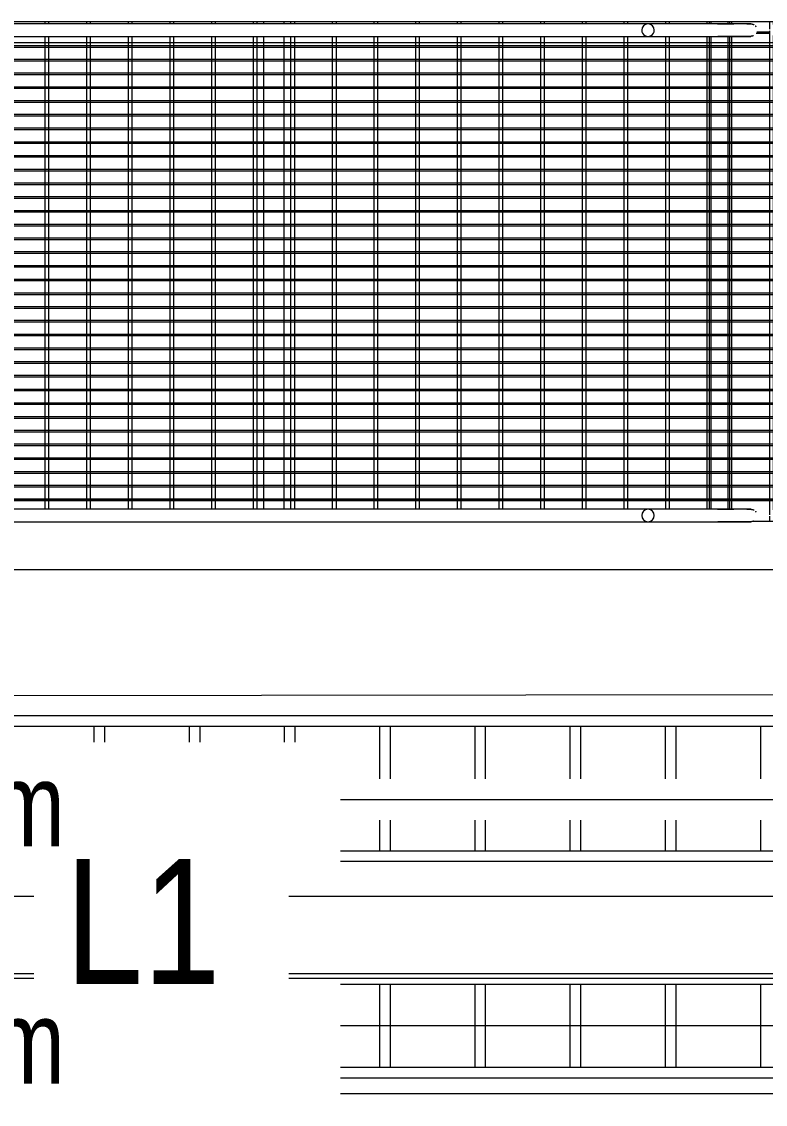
# Model space of a CAD drawing. Header units: centimetres. Extents: x -1762 to 3746, y -261 to 6534.
# Drawn here: x 212.1 to 390.6, y 2687.6 to 2947.7 of the extents above; entities that cross this region are included whole.
import ezdxf

# ---------------------------------------------------------------- set-up
doc = ezdxf.new("R2010")
doc.units = ezdxf.units.CM
for name, color, linetype, lineweight in [('A-FLOR-HRAL', 7, 'Continuous', 9), ('A-GENM', 7, 'Continuous', 9), ('E-CABL-TRAY', 7, 'Continuous', 9), ('E-CABL-TRAY-CNTR', 7, 'Continuous', 9), ('E-CABL-TRAY-IDEN', 7, 'Continuous', 9), ('E-LITE-EQPM', 7, 'Continuous', 9), ('E-LITE-EQPM-IDEN', 7, 'Continuous', 18), ('M-HVAC-DUCT', 7, 'Continuous', 9), ('P-PIPE', 7, 'Continuous', 9)]:
    doc.layers.add(name, color=color, linetype=linetype, lineweight=lineweight)
doc.styles.add('Arial', font='arial.ttf', dxfattribs={"width": 0.8, "height": 30})
doc.styles.add('Century Gothic', font='GOTHIC.TTF', dxfattribs={"width": 0.8, "height": 20})

# ---------------------------------------------------------------- blocks, each defined once
blk = doc.blocks.new('M_RVR_Grating - 1_12 x 1_00-V55-Planta bodega almacenamiento congelados')
at = {"layer": 'A-GENM', "color": 254, "true_color": 0xd4d4d4}
for p, q in [((-55, 56), (-57.1, 56)), ((56.47, 56), (-57.1, 56)), ((-55, 56), (-55, -49)), ((-54.7, 56), (-55, 56)), ((-55, -49), (-55, 56)), ((-54.7, -49), (-54.7, 56)), ((-51.7, 56), (-51.7, -49)), ((-51.4, 56), (-51.7, 56)), ((-51.4, -49), (-51.4, 56)), ((-48.4, 56), (-48.4, -49)), ((-48.1, 56), (-48.4, 56)), ((-48.1, -49), (-48.1, 56)), ((-45.1, 56), (-45.1, -49)), ((-44.8, 56), (-45.1, 56)), ((-44.8, -49), (-44.8, 56)), ((-41.8, 56), (-41.8, -49)), ((-41.5, 56), (-41.8, 56)), ((-41.5, -49), (-41.5, 56)), ((-38.5, 56), (-38.5, -49)), ((-38.2, 56), (-38.5, 56)), ((-38.2, -49), (-38.2, 56)), ((-35.2, 56), (-35.2, -49)), ((-34.9, 56), (-35.2, 56)), ((-34.9, -49), (-34.9, 56)), ((-31.9, 56), (-31.9, -49)), ((-31.6, 56), (-31.9, 56)), ((-31.6, -49), (-31.6, 56)), ((-28.6, 56), (-28.6, -49)), ((-28.3, 56), (-28.6, 56)), ((-28.3, -49), (-28.3, 56)), ((-25.3, 56), (-25.3, -49)), ((-25, 56), (-25.3, 56)), ((-25, -49), (-25, 56)), ((-22, 56), (-22, -49)), ((-21.7, 56), (-22, 56)), ((-21.7, -49), (-21.7, 56)), ((-18.7, 56), (-18.7, -49)), ((-18.4, 56), (-18.7, 56)), ((-18.4, -49), (-18.4, 56)), ((-15.4, 56), (-15.4, -49)), ((-15.1, 56), (-15.4, 56)), ((-15.1, -49), (-15.1, 56)), ((-12.1, 56), (-12.1, -49)), ((-11.8, 56), (-12.1, 56)), ((-11.8, -49), (-11.8, 56)), ((-8.8, 56), (-8.8, -49)), ((-8.5, 56), (-8.8, 56)), ((-8.5, -49), (-8.5, 56)), ((-5.5, 56), (-5.5, -49)), ((-5.2, 56), (-5.5, 56)), ((-5.2, -49), (-5.2, 56)), ((-2.2, 56), (-2.2, -49)), ((-1.9, 56), (-2.2, 56)), ((-1.9, -49), (-1.9, 56)), ((1.1, 56), (1.1, -49)), ((1.4, 56), (1.1, 56)), ((1.4, -49), (1.4, 56)), ((4.4, 56), (4.4, -49)), ((4.7, 56), (4.4, 56)), ((4.7, -49), (4.7, 56)), ((7.7, 56), (7.7, -49)), ((8, 56), (7.7, 56)), ((8, -49), (8, 56)), ((11, 56), (11, -49)), ((11.3, 56), (11, 56)), ((11.3, -49), (11.3, 56)), ((14.3, 56), (14.3, -49)), ((14.6, 56), (14.3, 56)), ((14.6, -49), (14.6, 56)), ((17.6, 56), (17.6, -49)), ((17.9, 56), (17.6, 56)), ((17.9, -49), (17.9, 56)), ((20.9, 56), (20.9, -49)), ((21.2, 56), (20.9, 56)), ((21.2, -49), (21.2, 56)), ((24.2, 56), (24.2, -49)), ((24.5, 56), (24.2, 56)), ((24.5, -49), (24.5, 56)), ((27.5, 56), (27.5, -49)), ((27.8, 56), (27.5, 56)), ((27.8, -49), (27.8, 56)), ((30.8, 56), (30.8, -49)), ((31.1, 56), (30.8, 56)), ((31.1, -49), (31.1, 56)), ((34.1, 56), (34.1, -49)), ((34.4, 56), (34.1, 56)), ((34.4, -49), (34.4, 56)), ((37.4, 56), (37.4, -49)), ((37.7, 56), (37.4, 56)), ((37.7, -49), (37.7, 56)), ((40.7, 56), (40.7, -49.02)), ((41, 56), (40.7, 56)), ((41, -49.02), (41, 56)), ((44, 56), (44, -49.02)), ((44.3, 56), (44, 56)), ((44.3, -49.02), (44.3, 56)), ((47.3, 56), (47.3, -49.01)), ((47.6, 56), (47.3, 56)), ((47.6, -49.01), (47.6, 56)), ((50.6, 56), (50.6, -49.01)), ((50.9, 56), (50.6, 56)), ((50.9, -49.01), (50.9, 56)), ((53.9, 56), (53.9, -49.01)), ((54.2, 56), (53.9, 56)), ((54.2, -49.01), (54.2, 56)), ((55, 56), (55, -49.01)), ((56.47, 56), (55, 56)), ((60, 56), (59.47, 56)), ((60, 56), (59.47, 56)), ((60, -49), (60, 56)), ((60, 51), (60, 56)), ((-57.13, 51), (56.47, 51)), ((56.48, 51.5), (-57.12, 51.5)), ((-57.11, 50.5), (56.47, 50.5)), ((59.44, 51), (60, 51)), ((60, 51.5), (59.45, 51.5)), ((59.46, 50.5), (60, 50.5)), ((-60, 45.67), (-60, 40.35)), ((57.2, 44.69), (57.2, 41.29)), ((57.5, 41.44), (57.5, 44.56)), ((-58.79, 41.5), (-60, 41.5)), ((57.78, 41.5), (-58.41, 41.5)), ((-57.25, 40.5), (56.64, 40.5)), ((60, 41.5), (58.16, 41.5)), ((59.32, 40.5), (60, 40.5)), ((56.47, 31.5), (-57.1, 31.5)), ((60, 31.5), (59.47, 31.5)), ((-57.1, 30.5), (56.47, 30.5)), ((59.47, 30.5), (60, 30.5)), ((56.47, 21.5), (-57.1, 21.5)), ((60, 21.5), (59.47, 21.5)), ((-57.1, 20.5), (56.47, 20.5)), ((59.47, 20.5), (60, 20.5)), ((56.47, 11.5), (-57.11, 11.5)), ((-57.11, 10.5), (56.47, 10.5)), ((60, 11.5), (59.47, 11.5)), ((59.47, 10.5), (60, 10.5)), ((56.47, 1.5), (-57.11, 1.5)), ((-57.11, 0.5), (56.47, 0.5)), ((60, 1.5), (59.46, 1.5)), ((59.46, 0.5), (60, 0.5)), ((56.47, -8.5), (-57.11, -8.5)), ((-57.11, -9.5), (56.47, -9.5)), ((60, -8.5), (59.46, -8.5)), ((59.46, -9.5), (60, -9.5)), ((56.47, -18.5), (-57.11, -18.5)), ((-57.11, -19.5), (56.47, -19.5)), ((60, -18.5), (59.46, -18.5)), ((59.46, -19.5), (60, -19.5)), ((56.47, -28.5), (-57.11, -28.5)), ((60, -28.5), (59.46, -28.5)), ((-57.11, -29.5), (56.47, -29.5)), ((59.46, -29.5), (60, -29.5)), ((56.47, -38.5), (-57.11, -38.5)), ((60, -38.5), (59.46, -38.5)), ((-57.11, -39.5), (56.47, -39.5)), ((59.46, -39.5), (60, -39.5)), ((56.47, -48.5), (-57.11, -48.5)), ((-55, -49.04), (-55, -56)), ((-55, -56), (-55, -49.04)), ((-54.7, -56), (-54.7, -49.04)), ((-51.7, -49.04), (-51.7, -56)), ((-51.4, -56), (-51.4, -49.04)), ((-48.4, -49.04), (-48.4, -56)), ((-48.1, -56), (-48.1, -49.04)), ((-45.1, -49.04), (-45.1, -56)), ((-44.8, -56), (-44.8, -49.04)), ((-41.8, -49.04), (-41.8, -56)), ((-41.5, -56), (-41.5, -49.04)), ((-38.5, -49.04), (-38.5, -56)), ((-38.2, -56), (-38.2, -49.04)), ((-35.2, -49.04), (-35.2, -56)), ((-34.9, -56), (-34.9, -49.04)), ((-31.9, -49.04), (-31.9, -56)), ((-31.6, -56), (-31.6, -49.04)), ((-28.6, -49.04), (-28.6, -56)), ((-28.3, -56), (-28.3, -49.04)), ((-25.3, -49.04), (-25.3, -56)), ((-25, -56), (-25, -49.04)), ((-22, -49.04), (-22, -56)), ((-21.7, -56), (-21.7, -49.04)), ((-18.7, -49.04), (-18.7, -56)), ((-18.4, -56), (-18.4, -49.04)), ((-15.4, -49.04), (-15.4, -56)), ((-15.1, -56), (-15.1, -49.04)), ((-12.1, -49.04), (-12.1, -56)), ((-11.8, -56), (-11.8, -49.04)), ((-8.8, -49.04), (-8.8, -56)), ((-8.5, -56), (-8.5, -49.04)), ((-5.5, -49.04), (-5.5, -56)), ((-5.2, -56), (-5.2, -49.04)), ((-2.2, -49.04), (-2.2, -56)), ((-1.9, -56), (-1.9, -49.04)), ((1.1, -49.04), (1.1, -56)), ((1.4, -56), (1.4, -49.04)), ((4.4, -49.04), (4.4, -56)), ((4.7, -56), (4.7, -49.04)), ((7.7, -49.04), (7.7, -56)), ((8, -56), (8, -49.04)), ((11, -49.04), (11, -56)), ((11.3, -56), (11.3, -49.04)), ((14.3, -49.04), (14.3, -56)), ((14.6, -56), (14.6, -49.04)), ((17.6, -49.04), (17.6, -56)), ((17.9, -56), (17.9, -49.04)), ((20.9, -49.04), (20.9, -56)), ((21.2, -56), (21.2, -49.04)), ((24.2, -49.04), (24.2, -56)), ((24.5, -56), (24.5, -49.04)), ((27.5, -49.04), (27.5, -56)), ((27.8, -56), (27.8, -49.04)), ((30.8, -49.04), (30.8, -56)), ((31.1, -56), (31.1, -49.04)), ((34.1, -49.04), (34.1, -56)), ((34.4, -56), (34.4, -49.04)), ((37.4, -49.04), (37.4, -56)), ((37.7, -56), (37.7, -49.04)), ((40.7, -49.04), (40.7, -56)), ((41, -56), (41, -49.04)), ((44, -49.04), (44, -56)), ((44.3, -56), (44.3, -49.04)), ((47.3, -49.04), (47.3, -56)), ((47.6, -56), (47.6, -49.04)), ((50.6, -49.04), (50.6, -56)), ((50.9, -56), (50.9, -49.04)), ((53.9, -49.04), (53.9, -56)), ((54.2, -56), (54.2, -49.04)), ((55, -49.04), (55, -56)), ((60, -48.5), (59.46, -48.5)), ((60, -49.04), (60, -49)), ((60, -56), (60, -49.04)), ((-57.11, -49.5), (56.47, -49.5)), ((56.47, -51), (-57.11, -51)), ((59.46, -49.5), (60, -49.5)), ((60, -51), (59.46, -51)), ((60, -56), (60, -51)), ((-57.11, -56), (-55, -56)), ((-57.11, -56), (56.47, -56)), ((-55, -56), (-54.7, -56)), ((-51.7, -56), (-51.4, -56)), ((-48.4, -56), (-48.1, -56)), ((-45.1, -56), (-44.8, -56)), ((-41.8, -56), (-41.5, -56)), ((-38.5, -56), (-38.2, -56)), ((-35.2, -56), (-34.9, -56)), ((-31.9, -56), (-31.6, -56)), ((-28.6, -56), (-28.3, -56)), ((-25.3, -56), (-25, -56)), ((-22, -56), (-21.7, -56)), ((-18.7, -56), (-18.4, -56)), ((-15.4, -56), (-15.1, -56)), ((-12.1, -56), (-11.8, -56)), ((-8.8, -56), (-8.5, -56)), ((-5.5, -56), (-5.2, -56)), ((-2.2, -56), (-1.9, -56)), ((1.1, -56), (1.4, -56)), ((4.4, -56), (4.7, -56)), ((7.7, -56), (8, -56)), ((11, -56), (11.3, -56)), ((14.3, -56), (14.6, -56)), ((17.6, -56), (17.9, -56)), ((20.9, -56), (21.2, -56)), ((24.2, -56), (24.5, -56)), ((27.5, -56), (27.8, -56)), ((30.8, -56), (31.1, -56)), ((34.1, -56), (34.4, -56)), ((37.4, -56), (37.7, -56)), ((40.7, -56), (41, -56)), ((44, -56), (44.3, -56)), ((47.3, -56), (47.6, -56)), ((50.6, -56), (50.9, -56)), ((53.9, -56), (54.2, -56)), ((55, -56), (56.47, -56)), ((59.46, -56), (60, -56)), ((59.46, -56), (60, -56))]:
    blk.add_line(p, q, dxfattribs=at)
blk = doc.blocks.new('M_RVR_Grating - 1_12 x 1_00-V56-Planta bodega almacenamiento congelados')
at = {"layer": 'A-GENM', "color": 254, "true_color": 0xd4d4d4}
for p, q in [((-55, 56), (-57.1, 56)), ((56.48, 56), (-57.1, 56)), ((-54.7, 56), (-55, 56)), ((-55, 56), (-55, -56)), ((-55, -56), (-55, 56)), ((-54.7, -56), (-54.7, 56)), ((-51.4, 56), (-51.7, 56)), ((-51.7, 56), (-51.7, -56)), ((-51.4, -56), (-51.4, 56)), ((-48.1, 56), (-48.4, 56)), ((-48.4, 56), (-48.4, -56)), ((-48.1, -56), (-48.1, 56)), ((-44.8, 56), (-45.1, 56)), ((-45.1, 56), (-45.1, -56)), ((-44.8, -56), (-44.8, 56)), ((-41.5, 56), (-41.8, 56)), ((-41.8, 56), (-41.8, -56)), ((-41.5, -56), (-41.5, 56)), ((-38.2, 56), (-38.5, 56)), ((-38.5, 56), (-38.5, -56)), ((-38.2, -56), (-38.2, 56)), ((-34.9, 56), (-35.2, 56)), ((-35.2, 56), (-35.2, -56)), ((-34.9, -56), (-34.9, 56)), ((-31.6, 56), (-31.9, 56)), ((-31.9, 56), (-31.9, -56)), ((-31.6, -56), (-31.6, 56)), ((-28.3, 56), (-28.6, 56)), ((-28.6, 56), (-28.6, -56)), ((-28.3, -56), (-28.3, 56)), ((-25, 56), (-25.3, 56)), ((-25.3, 56), (-25.3, -56)), ((-25, -56), (-25, 56)), ((-21.7, 56), (-22, 56)), ((-22, 56), (-22, -56)), ((-21.7, -56), (-21.7, 56)), ((-18.4, 56), (-18.7, 56)), ((-18.7, 56), (-18.7, -56)), ((-18.4, -56), (-18.4, 56)), ((-15.1, 56), (-15.4, 56)), ((-15.4, 56), (-15.4, -56)), ((-15.1, -56), (-15.1, 56)), ((-11.8, 56), (-12.1, 56)), ((-12.1, 56), (-12.1, -56)), ((-11.8, -56), (-11.8, 56)), ((-8.5, 56), (-8.8, 56)), ((-8.8, 56), (-8.8, -56)), ((-8.5, -56), (-8.5, 56)), ((-5.2, 56), (-5.5, 56)), ((-5.5, 56), (-5.5, -56)), ((-5.2, -56), (-5.2, 56)), ((-1.9, 56), (-2.2, 56)), ((-2.2, 56), (-2.2, -56)), ((-1.9, -56), (-1.9, 56)), ((1.4, 56), (1.1, 56)), ((1.1, 56), (1.1, -56)), ((1.4, -56), (1.4, 56)), ((4.7, 56), (4.4, 56)), ((4.4, 56), (4.4, -56)), ((4.7, -56), (4.7, 56)), ((8, 56), (7.7, 56)), ((7.7, 56), (7.7, -56)), ((8, -56), (8, 56)), ((11.3, 56), (11, 56)), ((11, 56), (11, -56)), ((11.3, -56), (11.3, 56)), ((14.6, 56), (14.3, 56)), ((14.3, 56), (14.3, -56)), ((14.6, -56), (14.6, 56)), ((17.9, 56), (17.6, 56)), ((17.6, 56), (17.6, -56)), ((17.9, -56), (17.9, 56)), ((21.2, 56), (20.9, 56)), ((20.9, 56), (20.9, -56)), ((21.2, -56), (21.2, 56)), ((24.5, 56), (24.2, 56)), ((24.2, 56), (24.2, -56)), ((24.5, -56), (24.5, 56)), ((27.8, 56), (27.5, 56)), ((27.5, 56), (27.5, -56)), ((27.8, -56), (27.8, 56)), ((31.1, 56), (30.8, 56)), ((30.8, 56), (30.8, -56)), ((31.1, -56), (31.1, 56)), ((34.4, 56), (34.1, 56)), ((34.1, 56), (34.1, -56)), ((34.4, -56), (34.4, 56)), ((37.7, 56), (37.4, 56)), ((37.4, 56), (37.4, -56)), ((37.7, -56), (37.7, 56)), ((41, 56), (40.7, 56)), ((40.7, 56), (40.7, -56)), ((41, -56), (41, 56)), ((44.3, 56), (44, 56)), ((44, 56), (44, -56)), ((44.3, -56), (44.3, 56)), ((47.6, 56), (47.3, 56)), ((47.3, 56), (47.3, -56)), ((47.6, -56), (47.6, 56)), ((50.9, 56), (50.6, 56)), ((50.6, 56), (50.6, -56)), ((50.9, -56), (50.9, 56)), ((54.2, 56), (53.9, 56)), ((53.9, 56), (53.9, -56)), ((54.2, -56), (54.2, 56)), ((56.48, 56), (55, 56)), ((55, 56), (55, -56)), ((60, 56), (59.47, 56)), ((60, 56), (59.47, 56)), ((60, -56), (60, 56)), ((60, 51), (60, 56)), ((-57.1, 51), (56.48, 51)), ((56.48, 49.5), (-57.1, 49.5)), ((59.47, 51), (60, 51)), ((60, 49.5), (59.47, 49.5)), ((-57.1, 48.5), (56.48, 48.5)), ((59.47, 48.5), (60, 48.5)), ((56.48, 39.5), (-57.1, 39.5)), ((60, 39.5), (59.47, 39.5)), ((-57.1, 38.5), (56.48, 38.5)), ((59.47, 38.5), (60, 38.5)), ((56.48, 29.5), (-57.1, 29.5)), ((60, 29.5), (59.47, 29.5)), ((-57.1, 28.5), (56.48, 28.5)), ((59.47, 28.5), (60, 28.5)), ((56.47, 19.5), (-57.1, 19.5)), ((-57.1, 18.5), (56.47, 18.5)), ((60, 19.5), (59.47, 19.5)), ((59.47, 18.5), (60, 18.5)), ((56.47, 9.5), (-57.1, 9.5)), ((-57.1, 8.5), (56.47, 8.5)), ((60, 9.5), (59.47, 9.5)), ((59.47, 8.5), (60, 8.5)), ((56.47, -0.5), (-57.1, -0.5)), ((-57.1, -1.5), (56.47, -1.5)), ((60, -0.5), (59.47, -0.5)), ((59.47, -1.5), (60, -1.5)), ((56.47, -10.5), (-57.1, -10.5)), ((-57.1, -11.5), (56.47, -11.5)), ((60, -10.5), (59.47, -10.5)), ((59.47, -11.5), (60, -11.5)), ((56.47, -20.5), (-57.1, -20.5)), ((60, -20.5), (59.47, -20.5)), ((-57.1, -21.5), (56.47, -21.5)), ((59.47, -21.5), (60, -21.5)), ((56.47, -30.5), (-57.1, -30.5)), ((60, -30.5), (59.47, -30.5)), ((-57.1, -31.5), (56.47, -31.5)), ((59.47, -31.5), (60, -31.5)), ((56.47, -40.5), (-57.1, -40.5)), ((-57.1, -41.5), (56.47, -41.5)), ((60, -40.5), (59.47, -40.5)), ((59.47, -41.5), (60, -41.5)), ((56.47, -50.5), (-57.1, -50.5)), ((56.47, -51), (-57.1, -51)), ((-57.1, -51.5), (56.47, -51.5)), ((60, -50.5), (59.47, -50.5)), ((60, -51), (59.47, -51)), ((59.47, -51.5), (60, -51.5)), ((60, -56), (60, -51)), ((-57.13, -56), (-55, -56)), ((-57.13, -56), (56.47, -56)), ((-55, -56), (-54.7, -56)), ((-51.7, -56), (-51.4, -56)), ((-48.4, -56), (-48.1, -56)), ((-45.1, -56), (-44.8, -56)), ((-41.8, -56), (-41.5, -56)), ((-38.5, -56), (-38.2, -56)), ((-35.2, -56), (-34.9, -56)), ((-31.9, -56), (-31.6, -56)), ((-28.6, -56), (-28.3, -56)), ((-25.3, -56), (-25, -56)), ((-22, -56), (-21.7, -56)), ((-18.7, -56), (-18.4, -56)), ((-15.4, -56), (-15.1, -56)), ((-12.1, -56), (-11.8, -56)), ((-8.8, -56), (-8.5, -56)), ((-5.5, -56), (-5.2, -56)), ((-2.2, -56), (-1.9, -56)), ((1.1, -56), (1.4, -56)), ((4.4, -56), (4.7, -56)), ((7.7, -56), (8, -56)), ((11, -56), (11.3, -56)), ((14.3, -56), (14.6, -56)), ((17.6, -56), (17.9, -56)), ((20.9, -56), (21.2, -56)), ((24.2, -56), (24.5, -56)), ((27.5, -56), (27.8, -56)), ((30.8, -56), (31.1, -56)), ((34.1, -56), (34.4, -56)), ((37.4, -56), (37.7, -56)), ((40.7, -56), (41, -56)), ((44, -56), (44.3, -56)), ((47.3, -56), (47.6, -56)), ((50.6, -56), (50.9, -56)), ((53.9, -56), (54.2, -56)), ((55, -56), (56.47, -56)), ((59.44, -56), (60, -56)), ((59.44, -56), (60, -56))]:
    blk.add_line(p, q, dxfattribs=at)
blk = doc.blocks.new('M_RVR_Grating - 1_12 x 1_00-V57-Planta bodega almacenamiento congelados')
at = {"layer": 'A-GENM', "color": 254, "true_color": 0xd4d4d4}
for p, q in [((-55, 56), (-57.1, 56)), ((56.49, 56), (-57.1, 56)), ((-55, 56), (-55, -56)), ((-54.7, 56), (-55, 56)), ((-55, -56), (-55, 56)), ((-54.7, -56), (-54.7, 56)), ((-51.7, 56), (-51.7, -56)), ((-51.4, 56), (-51.7, 56)), ((-51.4, -56), (-51.4, 56)), ((-48.4, 56), (-48.4, -56)), ((-48.1, 56), (-48.4, 56)), ((-48.1, -56), (-48.1, 56)), ((-45.1, 56), (-45.1, -56)), ((-44.8, 56), (-45.1, 56)), ((-44.8, -56), (-44.8, 56)), ((-41.8, 56), (-41.8, -56)), ((-41.5, 56), (-41.8, 56)), ((-41.5, -56), (-41.5, 56)), ((-38.5, 56), (-38.5, -56)), ((-38.2, 56), (-38.5, 56)), ((-38.2, -56), (-38.2, 56)), ((-35.2, 56), (-35.2, -56)), ((-34.9, 56), (-35.2, 56)), ((-34.9, -56), (-34.9, 56)), ((-31.9, 56), (-31.9, -56)), ((-31.6, 56), (-31.9, 56)), ((-31.6, -56), (-31.6, 56)), ((-28.6, 56), (-28.6, -56)), ((-28.3, 56), (-28.6, 56)), ((-28.3, -56), (-28.3, 56)), ((-25.3, 56), (-25.3, -56)), ((-25, 56), (-25.3, 56)), ((-25, -56), (-25, 56)), ((-22, 56), (-22, -56)), ((-21.7, 56), (-22, 56)), ((-21.7, -56), (-21.7, 56)), ((-18.7, 56), (-18.7, -56)), ((-18.4, 56), (-18.7, 56)), ((-18.4, -56), (-18.4, 56)), ((-15.4, 56), (-15.4, -56)), ((-15.1, 56), (-15.4, 56)), ((-15.1, -56), (-15.1, 56)), ((-12.1, 56), (-12.1, -56)), ((-11.8, 56), (-12.1, 56)), ((-11.8, -56), (-11.8, 56)), ((-8.8, 56), (-8.8, -56)), ((-8.5, 56), (-8.8, 56)), ((-8.5, -56), (-8.5, 56)), ((-5.5, 56), (-5.5, -56)), ((-5.2, 56), (-5.5, 56)), ((-5.2, -56), (-5.2, 56)), ((-2.2, 56), (-2.2, -56)), ((-1.9, 56), (-2.2, 56)), ((-1.9, -56), (-1.9, 56)), ((1.1, 56), (1.1, -56)), ((1.4, 56), (1.1, 56)), ((1.4, -56), (1.4, 56)), ((4.4, 56), (4.4, -56)), ((4.7, 56), (4.4, 56)), ((4.7, -56), (4.7, 56)), ((7.7, 56), (7.7, -56)), ((8, 56), (7.7, 56)), ((8, -56), (8, 56)), ((11, 56), (11, -56)), ((11.3, 56), (11, 56)), ((11.3, -56), (11.3, 56)), ((14.3, 56), (14.3, -56)), ((14.6, 56), (14.3, 56)), ((14.6, -56), (14.6, 56)), ((17.6, 56), (17.6, -56)), ((17.9, 56), (17.6, 56)), ((17.9, -56), (17.9, 56)), ((20.9, 56), (20.9, -56)), ((21.2, 56), (20.9, 56)), ((21.2, -56), (21.2, 56)), ((24.2, 56), (24.2, -56)), ((24.5, 56), (24.2, 56)), ((24.5, -56), (24.5, 56)), ((27.5, 56), (27.5, -56)), ((27.8, 56), (27.5, 56)), ((27.8, -56), (27.8, 56)), ((30.8, 56), (30.8, -56)), ((31.1, 56), (30.8, 56)), ((31.1, -56), (31.1, 56)), ((34.1, 56), (34.1, -56)), ((34.4, 56), (34.1, 56)), ((34.4, -56), (34.4, 56)), ((37.4, 56), (37.4, -56)), ((37.7, 56), (37.4, 56)), ((37.7, -56), (37.7, 56)), ((40.7, 56), (40.7, -56)), ((41, 56), (40.7, 56)), ((41, -56), (41, 56)), ((44, 56), (44, -56)), ((44.3, 56), (44, 56)), ((44.3, -56), (44.3, 56)), ((47.3, 56), (47.3, -56)), ((47.6, 56), (47.3, 56)), ((47.6, -56), (47.6, 56)), ((50.6, 56), (50.6, -56)), ((50.9, 56), (50.6, 56)), ((50.9, -56), (50.9, 56)), ((53.9, 56), (53.9, -56)), ((54.2, 56), (53.9, 56)), ((54.2, -56), (54.2, 56)), ((55, 56), (55, -56)), ((56.49, 56), (55, 56)), ((60, 56), (59.47, 56)), ((60, 56), (59.47, 56)), ((60, -56), (60, 56)), ((60, 51), (60, 56)), ((56.49, 51.5), (-57.1, 51.5)), ((-57.1, 51), (56.49, 51)), ((-57.1, 50.5), (56.49, 50.5)), ((60, 51.5), (59.47, 51.5)), ((59.47, 51), (60, 51)), ((59.47, 50.5), (60, 50.5)), ((56.49, 41.5), (-57.1, 41.5)), ((-57.1, 40.5), (56.49, 40.5)), ((60, 41.5), (59.47, 41.5)), ((59.47, 40.5), (60, 40.5)), ((56.49, 31.5), (-57.1, 31.5)), ((60, 31.5), (59.47, 31.5)), ((-57.1, 30.5), (56.49, 30.5)), ((59.47, 30.5), (60, 30.5)), ((56.49, 21.5), (-57.1, 21.5)), ((60, 21.5), (59.47, 21.5)), ((-57.1, 20.5), (56.49, 20.5)), ((59.47, 20.5), (60, 20.5)), ((56.48, 11.5), (-57.1, 11.5)), ((-57.1, 10.5), (56.48, 10.5)), ((60, 11.5), (59.47, 11.5)), ((59.47, 10.5), (60, 10.5)), ((56.48, 1.5), (-57.1, 1.5)), ((-57.1, 0.5), (56.48, 0.5)), ((60, 1.5), (59.47, 1.5)), ((59.47, 0.5), (60, 0.5)), ((56.48, -8.5), (-57.1, -8.5)), ((-57.1, -9.5), (56.48, -9.5)), ((60, -8.5), (59.47, -8.5)), ((59.47, -9.5), (60, -9.5)), ((56.48, -18.5), (-57.1, -18.5)), ((-57.1, -19.5), (56.48, -19.5)), ((60, -18.5), (59.47, -18.5)), ((59.47, -19.5), (60, -19.5)), ((56.48, -28.5), (-57.1, -28.5)), ((60, -28.5), (59.47, -28.5)), ((-57.1, -29.5), (56.48, -29.5)), ((59.47, -29.5), (60, -29.5)), ((56.48, -38.5), (-57.1, -38.5)), ((60, -38.5), (59.47, -38.5)), ((-57.1, -39.5), (56.48, -39.5)), ((59.47, -39.5), (60, -39.5)), ((56.48, -48.5), (-57.1, -48.5)), ((60, -48.5), (59.47, -48.5)), ((-57.1, -49.5), (56.48, -49.5)), ((56.48, -51), (-57.1, -51)), ((59.47, -49.5), (60, -49.5)), ((60, -51), (59.47, -51)), ((60, -56), (60, -51)), ((-57.1, -56), (-55, -56)), ((-57.1, -56), (56.48, -56)), ((-55, -56), (-54.7, -56)), ((-51.7, -56), (-51.4, -56)), ((-48.4, -56), (-48.1, -56)), ((-45.1, -56), (-44.8, -56)), ((-41.8, -56), (-41.5, -56)), ((-38.5, -56), (-38.2, -56)), ((-35.2, -56), (-34.9, -56)), ((-31.9, -56), (-31.6, -56)), ((-28.6, -56), (-28.3, -56)), ((-25.3, -56), (-25, -56)), ((-22, -56), (-21.7, -56)), ((-18.7, -56), (-18.4, -56)), ((-15.4, -56), (-15.1, -56)), ((-12.1, -56), (-11.8, -56)), ((-8.8, -56), (-8.5, -56)), ((-5.5, -56), (-5.2, -56)), ((-2.2, -56), (-1.9, -56)), ((1.1, -56), (1.4, -56)), ((4.4, -56), (4.7, -56)), ((7.7, -56), (8, -56)), ((11, -56), (11.3, -56)), ((14.3, -56), (14.6, -56)), ((17.6, -56), (17.9, -56)), ((20.9, -56), (21.2, -56)), ((24.2, -56), (24.5, -56)), ((27.5, -56), (27.8, -56)), ((30.8, -56), (31.1, -56)), ((34.1, -56), (34.4, -56)), ((37.4, -56), (37.7, -56)), ((40.7, -56), (41, -56)), ((44, -56), (44.3, -56)), ((47.3, -56), (47.6, -56)), ((50.6, -56), (50.9, -56)), ((53.9, -56), (54.2, -56)), ((55, -56), (56.48, -56)), ((59.47, -56), (60, -56)), ((59.47, -56), (60, -56))]:
    blk.add_line(p, q, dxfattribs=at)
blk = doc.blocks.new('Railings 50 - Railings 41-1808045-Planta bodega almacenamiento congelados')
at = {"layer": 'A-FLOR-HRAL', "color": 254, "true_color": 0xd4d4d4}
for p, q in [((-582.34, 4534.39), (-582.34, 4024.34)), ((-579.34, 4024.34), (-579.34, 4534.39))]:
    blk.add_line(p, q, dxfattribs=at)
at = {"layer": 'A-FLOR-HRAL', "color": 254, "true_color": 0xd4d4d4, "flags": 128}
for points in [[(-582.34, 4542.39), (-582.34, 4542.45), (-582.34, 4542.51), (-582.33, 4542.57), (-582.33, 4542.63), (-582.31, 4542.69), (-582.3, 4542.75), (-582.29, 4542.81), (-582.27, 4542.86), (-582.25, 4542.92), (-582.23, 4542.98), (-582.2, 4543.03), (-582.17, 4543.08), (-582.15, 4543.14)], [(-581.89, 4543.47), (-581.85, 4543.51), (-581.8, 4543.55), (-581.75, 4543.58), (-581.7, 4543.62), (-581.65, 4543.65)], [(-579.49, 4543.04), (-579.47, 4542.99), (-579.45, 4542.93), (-579.43, 4542.88), (-579.41, 4542.82), (-579.39, 4542.76), (-579.38, 4542.71), (-579.37, 4542.65), (-579.36, 4542.59), (-579.35, 4542.53), (-579.35, 4542.47), (-579.34, 4542.41), (-579.34, 4542.39)], [(-582.34, 4541.45), (-582.34, 4541.59), (-582.34, 4541.73), (-582.34, 4541.85), (-582.34, 4541.96), (-582.34, 4542.06), (-582.34, 4542.14), (-582.34, 4542.21), (-582.34, 4542.27), (-582.34, 4542.32), (-582.34, 4542.36), (-582.34, 4542.38), (-582.34, 4542.39), (-582.34, 4542.39)], [(-582.34, 4542.39), (-582.34, 4542.38), (-582.34, 4542.37), (-582.34, 4542.33), (-582.34, 4542.29), (-582.34, 4542.23), (-582.34, 4542.16), (-582.34, 4542.08), (-582.34, 4541.99), (-582.34, 4541.88), (-582.34, 4541.76), (-582.34, 4541.63), (-582.34, 4541.49), (-582.34, 4541.33), (-582.34, 4541.17), (-582.34, 4540.99), (-582.34, 4540.81), (-582.34, 4540.61), (-582.34, 4540.41), (-582.34, 4540.19), (-582.34, 4539.96), (-582.34, 4539.73), (-582.34, 4539.49), (-582.34, 4539.24), (-582.34, 4538.98), (-582.34, 4538.71), (-582.34, 4538.44), (-582.34, 4538.16), (-582.34, 4537.88), (-582.34, 4537.59), (-582.34, 4537.29), (-582.34, 4536.99), (-582.34, 4536.69), (-582.34, 4536.38), (-582.34, 4536.07), (-582.34, 4535.75), (-582.34, 4535.43), (-582.34, 4535.12), (-582.34, 4534.8), (-582.34, 4534.48), (-582.34, 4534.39)], [(-579.34, 4542.39), (-579.34, 4542.38), (-579.34, 4542.37), (-579.34, 4542.33), (-579.34, 4542.29), (-579.34, 4542.23), (-579.34, 4542.16), (-579.34, 4542.08), (-579.34, 4541.99), (-579.34, 4541.88), (-579.34, 4541.76), (-579.34, 4541.63), (-579.34, 4541.49), (-579.34, 4541.33), (-579.34, 4541.17), (-579.34, 4540.99), (-579.34, 4540.81), (-579.34, 4540.61), (-579.34, 4540.41), (-579.34, 4540.19), (-579.34, 4539.96), (-579.34, 4539.73), (-579.34, 4539.49), (-579.34, 4539.24), (-579.34, 4538.98), (-579.34, 4538.71), (-579.34, 4538.44), (-579.34, 4538.16), (-579.34, 4537.88), (-579.34, 4537.59), (-579.34, 4537.29), (-579.34, 4536.99), (-579.34, 4536.69), (-579.34, 4536.38), (-579.34, 4536.07), (-579.34, 4535.75), (-579.34, 4535.43), (-579.34, 4535.15)], [(-579.34, 4534.39), (-579.34, 4534.71), (-579.34, 4535.03), (-579.34, 4535.35), (-579.34, 4535.67), (-579.34, 4535.98), (-579.34, 4536.29), (-579.34, 4536.6), (-579.34, 4536.91), (-579.34, 4537.21), (-579.34, 4537.51), (-579.34, 4537.8), (-579.34, 4538.09), (-579.34, 4538.37), (-579.34, 4538.64), (-579.34, 4538.91), (-579.34, 4539.17), (-579.34, 4539.42), (-579.34, 4539.67), (-579.34, 4539.9), (-579.34, 4540.13), (-579.34, 4540.35), (-579.34, 4540.56), (-579.34, 4540.76), (-579.34, 4540.94), (-579.34, 4541.12), (-579.34, 4541.29), (-579.34, 4541.45), (-579.34, 4541.59), (-579.34, 4541.73), (-579.34, 4541.85), (-579.34, 4541.96), (-579.34, 4542.06), (-579.34, 4542.14), (-579.34, 4542.21), (-579.34, 4542.27), (-579.34, 4542.32), (-579.34, 4542.36), (-579.34, 4542.38), (-579.34, 4542.39), (-579.34, 4542.39)], [(-582.34, 4534.39), (-582.34, 4534.71), (-582.34, 4535.03), (-582.34, 4535.35), (-582.34, 4535.67), (-582.34, 4535.98), (-582.34, 4536.29), (-582.34, 4536.6), (-582.34, 4536.91), (-582.34, 4537.21), (-582.34, 4537.51), (-582.34, 4537.8), (-582.34, 4538.09), (-582.34, 4538.28)], [(-579.34, 4535.12), (-579.34, 4534.8), (-579.34, 4534.48)]]:
    blk.add_lwpolyline(points, dxfattribs=at)
at = {"layer": 'A-FLOR-HRAL', "color": 254, "true_color": 0xd4d4d4}
for start, end in [(90, 270), (270, 90)]:
    blk.add_arc((-580.84, 4517.7), 1.5, start, end, dxfattribs=at)
blk = doc.blocks.new('Railings 54 - Railings 41-1808217-Planta bodega almacenamiento congelados')
at = {"layer": 'A-FLOR-HRAL', "color": 254, "true_color": 0xd4d4d4}
for p, q in [((-582.34, 1750.37), (-582.34, 1240.32)), ((-579.34, 1240.32), (-579.34, 1750.37))]:
    blk.add_line(p, q, dxfattribs=at)
at = {"layer": 'A-FLOR-HRAL', "color": 254, "true_color": 0xd4d4d4, "flags": 128}
for points in [[(-582.34, 1240.32), (-582.34, 1240), (-582.34, 1239.68), (-582.34, 1239.36), (-582.34, 1239.05), (-582.34, 1238.73), (-582.34, 1238.42), (-582.34, 1238.11), (-582.34, 1237.8), (-582.34, 1237.5), (-582.34, 1237.21), (-582.34, 1236.91), (-582.34, 1236.63), (-582.34, 1236.35), (-582.34, 1236.07), (-582.34, 1235.8), (-582.34, 1235.54), (-582.34, 1235.29), (-582.34, 1235.05), (-582.34, 1234.81), (-582.34, 1234.58), (-582.34, 1234.36), (-582.34, 1234.15), (-582.34, 1233.96), (-582.34, 1233.77), (-582.34, 1233.59), (-582.34, 1233.42), (-582.34, 1233.26), (-582.34, 1233.12), (-582.34, 1232.99), (-582.34, 1232.86), (-582.34, 1232.75), (-582.34, 1232.66), (-582.34, 1232.57), (-582.34, 1232.5), (-582.34, 1232.44), (-582.34, 1232.39), (-582.34, 1232.35), (-582.34, 1232.33), (-582.34, 1232.32), (-582.34, 1232.32)], [(-579.34, 1240.32), (-579.34, 1240), (-579.34, 1239.68), (-579.34, 1239.36), (-579.34, 1239.05), (-579.34, 1238.73), (-579.34, 1238.42), (-579.34, 1238.11), (-579.34, 1237.8), (-579.34, 1237.5), (-579.34, 1237.21), (-579.34, 1236.91), (-579.34, 1236.63), (-579.34, 1236.44)], [(-579.34, 1232.32), (-579.34, 1232.33), (-579.34, 1232.35), (-579.34, 1232.38), (-579.34, 1232.42), (-579.34, 1232.48), (-579.34, 1232.55), (-579.34, 1232.63), (-579.34, 1232.73), (-579.34, 1232.83), (-579.34, 1232.95), (-579.34, 1233.08), (-579.34, 1233.22), (-579.34, 1233.38), (-579.34, 1233.54), (-579.34, 1233.72), (-579.34, 1233.9), (-579.34, 1234.1), (-579.34, 1234.31), (-579.34, 1234.52), (-579.34, 1234.75), (-579.34, 1234.98), (-579.34, 1235.22), (-579.34, 1235.47), (-579.34, 1235.73), (-579.34, 1236), (-579.34, 1236.27), (-579.34, 1236.55), (-579.34, 1236.84), (-579.34, 1237.13), (-579.34, 1237.42), (-579.34, 1237.72), (-579.34, 1238.03), (-579.34, 1238.34), (-579.34, 1238.65), (-579.34, 1238.96), (-579.34, 1239.28), (-579.34, 1239.6), (-579.34, 1239.91), (-579.34, 1240.23), (-579.34, 1240.32)], [(-582.34, 1239.6), (-582.34, 1239.91), (-582.34, 1240.23)], [(-582.34, 1232.32), (-582.34, 1232.33), (-582.34, 1232.35), (-582.34, 1232.38), (-582.34, 1232.42), (-582.34, 1232.48), (-582.34, 1232.55), (-582.34, 1232.63), (-582.34, 1232.73), (-582.34, 1232.83), (-582.34, 1232.95), (-582.34, 1233.08), (-582.34, 1233.22), (-582.34, 1233.38), (-582.34, 1233.54), (-582.34, 1233.72), (-582.34, 1233.9), (-582.34, 1234.1), (-582.34, 1234.31), (-582.34, 1234.52), (-582.34, 1234.75), (-582.34, 1234.98), (-582.34, 1235.22), (-582.34, 1235.47), (-582.34, 1235.73), (-582.34, 1236), (-582.34, 1236.27), (-582.34, 1236.55), (-582.34, 1236.84), (-582.34, 1237.13), (-582.34, 1237.42), (-582.34, 1237.72), (-582.34, 1238.03), (-582.34, 1238.34), (-582.34, 1238.65), (-582.34, 1238.96), (-582.34, 1239.28), (-582.34, 1239.56)], [(-579.34, 1233.26), (-579.34, 1233.12), (-579.34, 1232.99), (-579.34, 1232.86), (-579.34, 1232.75), (-579.34, 1232.66), (-579.34, 1232.57), (-579.34, 1232.5), (-579.34, 1232.44), (-579.34, 1232.39), (-579.34, 1232.35), (-579.34, 1232.33), (-579.34, 1232.32), (-579.34, 1232.32)], [(-582.19, 1231.67), (-582.22, 1231.72), (-582.24, 1231.78), (-582.26, 1231.83), (-582.28, 1231.89), (-582.3, 1231.95), (-582.31, 1232.01), (-582.32, 1232.07), (-582.33, 1232.12), (-582.34, 1232.18), (-582.34, 1232.24), (-582.34, 1232.3), (-582.34, 1232.32)], [(-579.8, 1231.24), (-579.84, 1231.2), (-579.89, 1231.16), (-579.94, 1231.13), (-579.98, 1231.09), (-580.03, 1231.06)], [(-579.34, 1232.32), (-579.35, 1232.26), (-579.35, 1232.2), (-579.36, 1232.14), (-579.36, 1232.08), (-579.37, 1232.02), (-579.39, 1231.96), (-579.4, 1231.91), (-579.42, 1231.85), (-579.44, 1231.79), (-579.46, 1231.74), (-579.49, 1231.68), (-579.51, 1231.63), (-579.54, 1231.58)]]:
    blk.add_lwpolyline(points, dxfattribs=at)
at = {"layer": 'A-FLOR-HRAL', "color": 254, "true_color": 0xd4d4d4}
for start, end in [(90, 270), (270, 90)]:
    blk.add_arc((-580.84, 1257.01), 1.5, start, end, dxfattribs=at)
blk = doc.blocks.new('PQ_RVR_EST-01_ZZ_ZZ_MO_T_A_rvt-1-Planta bodega almacenamiento congelados')
at = {"layer": 'A-FLOR-HRAL', "color": 254, "lineweight": 9, "true_color": 0xd4d4d4}
for name, p, rotation in [('Railings 50 - Railings 41-1808045-Planta bodega almacenamiento congelados', (-4155.24, 2364.8), 270.0000000000001), ('Railings 54 - Railings 41-1808217-Planta bodega almacenamiento congelados', (1619.48, 3409.91), 89.9999999999999)]:
    blk.add_blockref(name, p, dxfattribs=dict(at, rotation=rotation))
at = {"layer": 'A-GENM', "color": 254, "lineweight": 9, "true_color": 0xd4d4d4}
for name, p, rotation in [('M_RVR_Grating - 1_12 x 1_00-V57-Planta bodega almacenamiento congelados', (219.13, 2887.67), 89.9999999999999), ('M_RVR_Grating - 1_12 x 1_00-V56-Planta bodega almacenamiento congelados', (326.13, 2887.67), 90.0000000000001), ('M_RVR_Grating - 1_12 x 1_00-V55-Planta bodega almacenamiento congelados', (433.13, 2887.67), 89.9999999999999)]:
    blk.add_blockref(name, p, dxfattribs=dict(at, rotation=rotation))
blk = doc.blocks.new('Lighting-Pendant-Vibia-NOTRH-5662 - Standard-V98-Planta bodega almacenamiento congelados')
at = {"layer": 'E-LITE-EQPM', "color": 30, "lineweight": 25, "true_color": 0xff8000}
for radius, start, end in [(20, 159.3548, 180), (9, 128.3295, 180), (8, 118.6525, 180), (8, 0, 61.3475), (9, 0, 51.6705), (20, 360, 20.6452), (20, 180, 184.8691), (9, 180, 190.8387), (8, 180, 192.1935), (8, 347.8065, 360), (9, 349.1613, 360), (20, 355.1309, 360)]:
    blk.add_arc((0, 0), radius, start, end, dxfattribs=at)

msp = doc.modelspace()

# ---------------------------------------------------------------- linework, layer by layer
at = {"layer": 'E-CABL-TRAY'}
for p, q in [((748.83, 2780.94), (-78.95, 2780.94)), ((719.04, 2778.4), (-80.07, 2778.4)), ((229.42, 2778.4), (229.42, 2765.86)), ((231.96, 2778.4), (231.96, 2765.86)), ((252.28, 2778.4), (252.28, 2765.86)), ((254.82, 2778.4), (254.82, 2765.86)), ((275.14, 2778.4), (275.14, 2765.86)), ((277.68, 2778.4), (277.68, 2765.86)), ((298, 2778.4), (298, 2765.86)), ((300.54, 2778.4), (300.54, 2765.86)), ((320.86, 2778.4), (320.86, 2765.86)), ((323.4, 2778.4), (323.4, 2765.86)), ((343.72, 2778.4), (343.72, 2765.86)), ((346.26, 2778.4), (346.26, 2765.86)), ((366.58, 2778.4), (366.58, 2765.86)), ((369.12, 2778.4), (369.12, 2765.86)), ((389.44, 2778.4), (389.44, 2765.86)), ((229.42, 2755.86), (229.42, 2748.48)), ((231.96, 2755.86), (231.96, 2748.48)), ((252.28, 2755.86), (252.28, 2748.48)), ((254.82, 2755.86), (254.82, 2748.48)), ((275.14, 2755.86), (275.14, 2748.48)), ((277.68, 2755.86), (277.68, 2748.48)), ((298, 2755.86), (298, 2748.48)), ((300.54, 2755.86), (300.54, 2748.48)), ((320.86, 2755.86), (320.86, 2748.48)), ((323.4, 2755.86), (323.4, 2748.48)), ((343.72, 2755.86), (343.72, 2748.48)), ((346.26, 2755.86), (346.26, 2748.48)), ((366.58, 2755.86), (366.58, 2748.48)), ((369.12, 2755.86), (369.12, 2748.48)), ((389.44, 2755.86), (389.44, 2748.48)), ((713.02, 2748.48), (-87.48, 2748.48)), ((715.37, 2745.94), (-89.84, 2745.94)), ((746.6, 2718.97), (-766.69, 2718.97)), ((746.63, 2716.43), (-766.69, 2716.43)), ((229.42, 2716.43), (229.42, 2696.51)), ((231.96, 2716.43), (231.96, 2696.51)), ((252.28, 2716.43), (252.28, 2696.51)), ((254.82, 2716.43), (254.82, 2696.51)), ((275.14, 2716.43), (275.14, 2696.51)), ((277.68, 2716.43), (277.68, 2696.51)), ((298, 2716.43), (298, 2696.51)), ((300.54, 2716.43), (300.54, 2696.51)), ((320.86, 2716.43), (320.86, 2696.51)), ((323.4, 2716.43), (323.4, 2696.51)), ((343.72, 2716.43), (343.72, 2696.51)), ((346.26, 2716.43), (346.26, 2696.51)), ((366.58, 2716.43), (366.58, 2696.51)), ((369.12, 2716.43), (369.12, 2696.51)), ((389.44, 2716.43), (389.44, 2696.51)), ((752.74, 2696.51), (-766.69, 2696.51)), ((752.74, 2693.97), (-766.69, 2693.97))]:
    msp.add_line(p, q, dxfattribs=at)
at = {"layer": 'E-CABL-TRAY-CNTR'}
msp.add_line((754.35, 2706.47), (-766.69, 2706.47), dxfattribs=at)
at = {"layer": 'M-HVAC-DUCT', "color": 6, "true_color": 0xff00ff}
for p, q in [((-114.24, 2816.09), (685.27, 2816.09)), ((-78.14, 2785.59), (747.74, 2786.41)), ((742.74, 2717.84), (-900.73, 2717.84)), ((-961.95, 2690.22), (748.17, 2690.22))]:
    msp.add_line(p, q, dxfattribs=at)
at = {"layer": 'P-PIPE', "color": 6, "true_color": 0xff00ff}
for p, q in [((-88.03, 2760.86), (713.56, 2760.86)), ((-982.27, 2737.66), (1917.73, 2737.66))]:
    msp.add_line(p, q, dxfattribs=at)

# ---------------------------------------------------------------- block references
at = {"lineweight": 5}
msp.add_blockref('PQ_RVR_EST-01_ZZ_ZZ_MO_T_A_rvt-1-Planta bodega almacenamiento congelados', (0, 0), dxfattribs=at)
at = {"layer": 'E-LITE-EQPM', "color": 30, "lineweight": 25, "true_color": 0xff8000, "extrusion": (0, 0, -1), "rotation": 180}
msp.add_blockref('Lighting-Pendant-Vibia-NOTRH-5662 - Standard-V98-Planta bodega almacenamiento congelados', (-241.46, 2730.97), dxfattribs=at)

# ---------------------------------------------------------------- next in the draw order: texts
at = {"layer": 'E-CABL-TRAY-IDEN', "char_height": 20, "width": 226.3965, "attachment_point": 1, "style": 'Century Gothic', "bg_fill": 3, "box_fill_scale": 1.25, "bg_fill_color": 256, "bg_fill_true_color": 13158600, "bg_fill_transparency": 0}
for s, insert in [('350 mmx150 mm', (57.18, 2769.62)), ('250 mmx150 mm', (57.18, 2712.65))]:
    msp.add_mtext(s, dxfattribs=dict(at, insert=insert))

# ---------------------------------------------------------------- next in the draw order: texts
at = {"layer": 'E-LITE-EQPM-IDEN', "lineweight": 9, "insert": (222.53, 2746.58), "char_height": 30, "width": 46.1772, "attachment_point": 1, "style": 'Arial', "bg_fill": 3, "box_fill_scale": 1.25, "bg_fill_color": 256, "bg_fill_true_color": 13158600, "bg_fill_transparency": 0}
msp.add_mtext('L1', dxfattribs=at)

doc.saveas('drawing.dxf')
